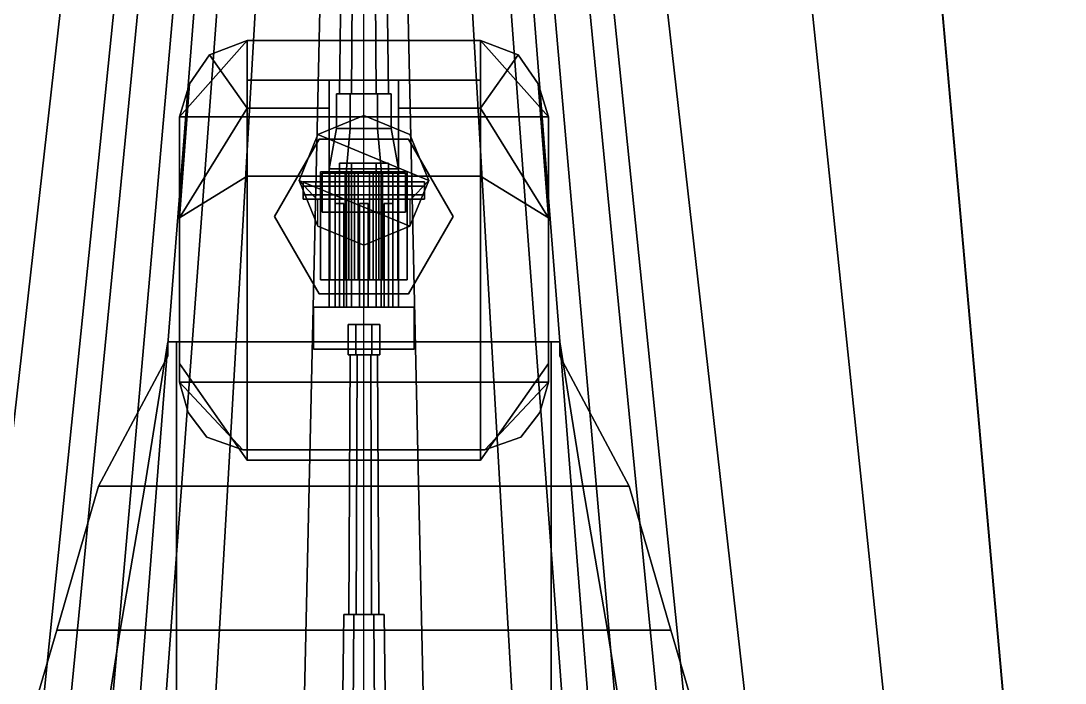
# Model space of a CAD drawing. Header units: millimetres. Extents: x -41 to 37, y -61 to 81.
# Drawn here: x -2.38 to 4.87, y 35.53 to 40.13 of the extents above; entities that cross this region are included whole.
import ezdxf

# ---------------------------------------------------------------- set-up
doc = ezdxf.new("R2010")
doc.units = ezdxf.units.MM
for name, color, linetype in [('barrel', 1, 'Continuous'), ('drawing', 9, 'Continuous'), ('h1_1', 7, 'Continuous'), ('h2_1', 4, 'Continuous'), ('sleeve', 5, 'Continuous'), ('turret', 2, 'Continuous')]:
    doc.layers.add(name, color=color, linetype=linetype)
picture_1 = doc.add_image_def('image2.gif', size_in_pixel=(2328, 2856))

msp = doc.modelspace()

# ---------------------------------------------------------------- linework, layer by layer
at = {"layer": 'barrel'}
for points in [[(-0.14, 41.99, 6.53), (-0.07, 41.99, 6.4088), (-0.085, 39.62, 6.3828), (-0.17, 39.62, 6.53)], [(-0.07, 41.99, 6.6512), (-0.14, 41.99, 6.53), (-0.17, 39.62, 6.53), (-0.085, 39.62, 6.6772)], [(-0.07, 41.99, 6.4088), (0.07, 41.99, 6.4088), (0.085, 39.62, 6.3828), (-0.085, 39.62, 6.3828)], [(0.07, 41.99, 6.6512), (-0.07, 41.99, 6.6512), (-0.085, 39.62, 6.6772), (0.085, 39.62, 6.6772)], [(0.07, 41.99, 6.4088), (0.14, 41.99, 6.53), (0.17, 39.62, 6.53), (0.085, 39.62, 6.3828)], [(0.14, 41.99, 6.53), (0.07, 41.99, 6.6512), (0.085, 39.62, 6.6772), (0.17, 39.62, 6.53)], [(-0.17, 39.14, 6.53), (-0.085, 39.14, 6.3828), (-0.085, 38.14, 6.3828), (-0.17, 38.14, 6.53)], [(-0.085, 39.14, 6.6772), (-0.17, 39.14, 6.53), (-0.17, 38.14, 6.53), (-0.085, 38.14, 6.6772)], [(-0.085, 39.14, 6.3828), (0.085, 39.14, 6.3828), (0.085, 38.14, 6.3828), (-0.085, 38.14, 6.3828)], [(0.085, 39.14, 6.6772), (-0.085, 39.14, 6.6772), (-0.085, 38.14, 6.6772), (0.085, 38.14, 6.6772)], [(0.085, 39.14, 6.3828), (0.17, 39.14, 6.53), (0.17, 38.14, 6.53), (0.085, 38.14, 6.3828)], [(0.17, 39.14, 6.53), (0.085, 39.14, 6.6772), (0.085, 38.14, 6.6772), (0.17, 38.14, 6.53)], [(-0.17, 38.86, 6.21), (-0.2, 38.86, 6.18), (-0.2, 38.14, 6.18), (-0.17, 38.14, 6.21)], [(-0.2, 38.86, 6.18), (-0.17, 38.86, 6.15), (-0.17, 38.14, 6.15), (-0.2, 38.14, 6.18)], [(-0.14, 38.86, 6.18), (-0.17, 38.86, 6.21), (-0.17, 38.14, 6.21), (-0.14, 38.14, 6.18)], [(-0.17, 38.86, 6.15), (-0.14, 38.86, 6.18), (-0.14, 38.14, 6.18), (-0.17, 38.14, 6.15)], [(-0.03, 38.86, 6.89), (0, 38.86, 6.86), (0, 38.14, 6.86), (-0.03, 38.14, 6.89)], [(0, 38.86, 6.92), (-0.03, 38.86, 6.89), (-0.03, 38.14, 6.89), (0, 38.14, 6.92)], [(0, 38.86, 6.86), (0.03, 38.86, 6.89), (0.03, 38.14, 6.89), (0, 38.14, 6.86)], [(0.03, 38.86, 6.89), (0, 38.86, 6.92), (0, 38.14, 6.92), (0.03, 38.14, 6.89)], [(0.14, 38.86, 6.18), (0.17, 38.86, 6.15), (0.17, 38.14, 6.15), (0.14, 38.14, 6.18)], [(0.17, 38.86, 6.21), (0.14, 38.86, 6.18), (0.14, 38.14, 6.18), (0.17, 38.14, 6.21)], [(0.17, 38.86, 6.15), (0.2, 38.86, 6.18), (0.2, 38.14, 6.18), (0.17, 38.14, 6.15)], [(0.2, 38.86, 6.18), (0.17, 38.86, 6.21), (0.17, 38.14, 6.21), (0.2, 38.14, 6.18)], [(-0.35, 38.14, 6.95), (-0.35, 38.14, 6.12), (-0.35, 37.85, 6.12), (-0.35, 37.85, 6.95)], [(0.35, 38.14, 6.95), (0.35, 38.14, 6.12), (-0.35, 38.14, 6.12), (-0.35, 38.14, 6.95)], [(-0.35, 37.85, 6.12), (-0.35, 38.14, 6.12), (0.35, 38.14, 6.12), (0.35, 37.85, 6.12)], [(0.35, 37.85, 6.95), (0.35, 38.14, 6.95), (-0.35, 38.14, 6.95), (-0.35, 37.85, 6.95)], [(0.35, 37.85, 6.12), (0.35, 38.14, 6.12), (0.35, 38.14, 6.95), (0.35, 37.85, 6.95)], [(-0.11, 38.02, 8.74), (-0.055, 38.02, 8.6447), (-0.055, 37.81, 8.6447), (-0.11, 37.81, 8.74)], [(-0.055, 38.02, 8.8353), (-0.11, 38.02, 8.74), (-0.11, 37.81, 8.74), (-0.055, 37.81, 8.8353)], [(-0.11, 38.02, 8.74), (-0.055, 38.02, 8.8353), (-0.055, 37.81, 8.8353), (-0.11, 37.81, 8.74)], [(-0.055, 38.02, 8.6447), (-0.11, 38.02, 8.74), (-0.11, 37.81, 8.74), (-0.055, 37.81, 8.6447)], [(-0.055, 38.02, 8.6447), (0.055, 38.02, 8.6447), (0.055, 37.81, 8.6447), (-0.055, 37.81, 8.6447)], [(0.055, 38.02, 8.8353), (-0.055, 38.02, 8.8353), (-0.055, 37.81, 8.8353), (0.055, 37.81, 8.8353)], [(-0.055, 38.02, 8.8353), (0.055, 38.02, 8.8353), (0.055, 37.81, 8.8353), (-0.055, 37.81, 8.8353)], [(0.055, 38.02, 8.6447), (-0.055, 38.02, 8.6447), (-0.055, 37.81, 8.6447), (0.055, 37.81, 8.6447)], [(0.055, 38.02, 8.6447), (0.11, 38.02, 8.74), (0.11, 37.81, 8.74), (0.055, 37.81, 8.6447)], [(0.11, 38.02, 8.74), (0.055, 38.02, 8.8353), (0.055, 37.81, 8.8353), (0.11, 37.81, 8.74)], [(0.055, 38.02, 8.8353), (0.11, 38.02, 8.74), (0.11, 37.81, 8.74), (0.055, 37.81, 8.8353)], [(0.11, 38.02, 8.74), (0.055, 38.02, 8.6447), (0.055, 37.81, 8.6447), (0.11, 37.81, 8.74)], [(-0.35, 37.85, 6.95), (-0.35, 37.85, 6.12), (0.35, 37.85, 6.12), (0.35, 37.85, 6.95)], [(-0.095, 37.81, 8.74), (-0.0475, 37.81, 8.6577), (-0.0525, 36.01, 8.6491), (-0.105, 36.01, 8.74)], [(-0.0475, 37.81, 8.8223), (-0.095, 37.81, 8.74), (-0.105, 36.01, 8.74), (-0.0525, 36.01, 8.8309)], [(0.095, 37.81, 8.74), (-0.095, 37.81, 8.74), (-0.0475, 37.81, 8.8223), (0.0475, 37.81, 8.8223)], [(0.0475, 37.81, 8.6577), (-0.0475, 37.81, 8.6577), (-0.095, 37.81, 8.74), (0.095, 37.81, 8.74)], [(-0.0475, 37.81, 8.6577), (0.0475, 37.81, 8.6577), (0.0525, 36.01, 8.6491), (-0.0525, 36.01, 8.6491)], [(0.0475, 37.81, 8.8223), (-0.0475, 37.81, 8.8223), (-0.0525, 36.01, 8.8309), (0.0525, 36.01, 8.8309)], [(0.0475, 37.81, 8.6577), (0.095, 37.81, 8.74), (0.105, 36.01, 8.74), (0.0525, 36.01, 8.6491)], [(0.095, 37.81, 8.74), (0.0475, 37.81, 8.8223), (0.0525, 36.01, 8.8309), (0.105, 36.01, 8.74)], [(-0.14, 36.01, 8.74), (-0.07, 36.01, 8.6188), (-0.085, 33.64, 8.5928), (-0.17, 33.64, 8.74)], [(-0.07, 36.01, 8.8612), (-0.14, 36.01, 8.74), (-0.17, 33.64, 8.74), (-0.085, 33.64, 8.8872)], [(0.07, 36.01, 8.6188), (-0.07, 36.01, 8.6188), (-0.14, 36.01, 8.74), (0.14, 36.01, 8.74)], [(0.14, 36.01, 8.74), (-0.14, 36.01, 8.74), (-0.07, 36.01, 8.8612), (0.07, 36.01, 8.8612)], [(-0.07, 36.01, 8.6188), (0.07, 36.01, 8.6188), (0.085, 33.64, 8.5928), (-0.085, 33.64, 8.5928)], [(0.07, 36.01, 8.8612), (-0.07, 36.01, 8.8612), (-0.085, 33.64, 8.8872), (0.085, 33.64, 8.8872)], [(0.07, 36.01, 8.6188), (0.14, 36.01, 8.74), (0.17, 33.64, 8.74), (0.085, 33.64, 8.5928)], [(0.14, 36.01, 8.74), (0.07, 36.01, 8.8612), (0.085, 33.64, 8.8872), (0.17, 33.64, 8.74)]]:
    msp.add_3dface(points, dxfattribs=at)
at = {"layer": 'h1_1'}
for points in [[(-3.7033, 43.708, 5.132), (-4.463, 35.1483, 5.0655), (4.463, 35.1483, 5.0655), (3.7033, 43.708, 5.132)], [(0.2279, 43.708, -3.5661), (0.4178, 35.1483, -3.5661), (0, 35.1483, -3.68), (0, 43.708, -3.68)], [(0.5508, 43.708, -3.0058), (1.0445, 35.1483, -3.0058), (0.4178, 35.1483, -3.5661), (0.2279, 43.708, -3.5661)], [(0.7597, 43.708, -2.5785), (1.3959, 35.1483, -2.5785), (1.0445, 35.1483, -3.0058), (0.5508, 43.708, -3.0058)], [(0.9021, 43.708, -2.3221), (1.5763, 35.1483, -2.3221), (1.3959, 35.1483, -2.5785), (0.7597, 43.708, -2.5785)], [(1.016, 43.708, -2.0183), (1.7662, 35.1483, -2.0183), (1.5763, 35.1483, -2.3221), (0.9021, 43.708, -2.3221)], [(1.2249, 43.708, -1.5055), (2.0606, 35.1483, -1.5055), (1.7662, 35.1483, -2.0183), (1.016, 43.708, -2.0183)], [(1.3769, 43.708, -1.1636), (2.2505, 35.1483, -1.1636), (2.0606, 35.1483, -1.5055), (1.2249, 43.708, -1.5055)], [(1.7092, 43.708, -0.1666), (2.6778, 35.1483, -0.1666), (2.2505, 35.1483, -1.1636), (1.3769, 43.708, -1.1636)], [(3.6369, 35.1483, 2.7676), (2.6778, 35.1483, -0.1666), (1.7092, 43.708, -0.1666), (2.7443, 43.708, 2.7676)], [(4.463, 35.1483, 5.0655), (3.6369, 35.1483, 2.7676), (2.7443, 43.708, 2.7676), (3.7033, 43.708, 5.132)], [(3.7, 43.71, 5.13), (3.7, 43.71, 6.18), (4.46, 35.15, 6.16), (4.46, 35.15, 5.06)], [(4.46, 35.15, 5.06), (4.46, 35.15, 6.16), (3.7, 43.71, 6.18), (3.7, 43.71, 5.13)], [(-1.52, 36.9, 8.3), (-1.36, 37.9, 8.35), (-1.36, 37.8, 8.52), (-1.84, 36.9, 8.48)], [(-1.84, 36.9, 8.48), (-1.36, 37.8, 8.52), (-1.36, 37.9, 8.35), (-1.52, 36.9, 8.3)], [(-1.52, 36.9, 8.3), (-1.36, 37.9, 8.35), (1.36, 37.9, 8.35), (1.52, 36.9, 8.3)], [(1.52, 36.9, 8.3), (1.36, 37.9, 8.35), (-1.36, 37.9, 8.35), (-1.52, 36.9, 8.3)], [(-1.3, 36.9, 8.3), (-1.3, 36.9, 8.13), (-1.3, 37.9, 8.29), (-1.3, 37.9, 8.35)], [(-1.3, 37.9, 8.35), (-1.3, 37.9, 8.29), (-1.3, 36.9, 8.13), (-1.3, 36.9, 8.3)], [(1.3, 37.9, 8.35), (1.3, 37.9, 8.29), (1.3, 36.9, 8.13), (1.3, 36.9, 8.3)], [(1.3, 36.9, 8.3), (1.3, 36.9, 8.13), (1.3, 37.9, 8.29), (1.3, 37.9, 8.35)], [(1.52, 36.9, 8.3), (1.36, 37.9, 8.35), (1.36, 37.8, 8.52), (1.84, 36.9, 8.48)], [(1.84, 36.9, 8.48), (1.36, 37.8, 8.52), (1.36, 37.9, 8.35), (1.52, 36.9, 8.3)], [(-2.13, 35.9, 8.34), (-1.84, 36.9, 8.48), (-1.52, 36.9, 8.3), (-1.69, 35.9, 8.02)], [(-1.69, 35.9, 8.02), (-1.52, 36.9, 8.3), (-1.84, 36.9, 8.48), (-2.13, 35.9, 8.34)], [(-1.69, 35.9, 8.02), (-1.52, 36.9, 8.3), (1.52, 36.9, 8.3), (1.69, 35.9, 8.02)], [(1.69, 35.9, 8.02), (1.52, 36.9, 8.3), (-1.52, 36.9, 8.3), (-1.69, 35.9, 8.02)], [(-1.3, 35.9, 8.02), (-1.3, 35.9, 7.57), (-1.3, 36.9, 8.14), (-1.3, 36.9, 8.3)], [(-1.3, 36.9, 8.3), (-1.3, 36.9, 8.14), (-1.3, 35.9, 7.57), (-1.3, 35.9, 8.02)], [(1.3, 35.9, 8.02), (1.3, 35.9, 7.57), (1.3, 36.9, 8.14), (1.3, 36.9, 8.3)], [(1.3, 36.9, 8.3), (1.3, 36.9, 8.14), (1.3, 35.9, 7.57), (1.3, 35.9, 8.02)], [(2.13, 35.9, 8.34), (1.84, 36.9, 8.48), (1.52, 36.9, 8.3), (1.69, 35.9, 8.02)], [(1.69, 35.9, 8.02), (1.52, 36.9, 8.3), (1.84, 36.9, 8.48), (2.13, 35.9, 8.34)], [(-2.5, 34.64, 8.01), (-2.13, 35.9, 8.34), (-1.69, 35.9, 8.02), (-1.89, 34.64, 7.3)], [(-1.89, 34.64, 7.3), (-1.69, 35.9, 8.02), (-2.13, 35.9, 8.34), (-2.5, 34.64, 8.01)], [(-1.89, 34.64, 7.3), (-1.69, 35.9, 8.02), (1.69, 35.9, 8.02), (1.89, 34.64, 7.3)], [(1.89, 34.64, 7.3), (1.69, 35.9, 8.02), (-1.69, 35.9, 8.02), (-1.89, 34.64, 7.3)], [(-1.3, 35.9, 8.02), (-1.3, 35.9, 7.57), (-1.3, 35.04, 6.67), (-1.3, 34.64, 7.3)], [(-1.3, 34.64, 7.3), (-1.3, 35.04, 6.67), (-1.3, 35.9, 7.57), (-1.3, 35.9, 8.02)], [(1.3, 35.9, 8.02), (1.3, 35.9, 7.57), (1.3, 35.04, 6.67), (1.3, 34.64, 7.3)], [(1.3, 34.64, 7.3), (1.3, 35.04, 6.67), (1.3, 35.9, 7.57), (1.3, 35.9, 8.02)], [(1.89, 34.64, 7.3), (1.69, 35.9, 8.02), (2.13, 35.9, 8.34), (2.5, 34.64, 8.01)], [(2.5, 34.64, 8.01), (2.13, 35.9, 8.34), (1.69, 35.9, 8.02), (1.89, 34.64, 7.3)]]:
    msp.add_3dface(points, dxfattribs=at)
at = {"layer": 'h2_1'}
for points in [[(-3.6369, 35.1483, 2.7676), (-2.6778, 35.1483, -0.1666), (-1.7092, 43.708, -0.1666), (-2.7443, 43.708, 2.7676)], [(-1.7092, 43.708, -0.1666), (-2.6778, 35.1483, -0.1666), (-2.2505, 35.1483, -1.1636), (-1.3769, 43.708, -1.1636)], [(-1.3769, 43.708, -1.1636), (-2.2505, 35.1483, -1.1636), (-2.0606, 35.1483, -1.5055), (-1.2249, 43.708, -1.5055)], [(-1.2249, 43.708, -1.5055), (-2.0606, 35.1483, -1.5055), (-1.7662, 35.1483, -2.0183), (-1.016, 43.708, -2.0183)], [(-1.016, 43.708, -2.0183), (-1.7662, 35.1483, -2.0183), (-1.5763, 35.1483, -2.3221), (-0.9021, 43.708, -2.3221)], [(-0.9021, 43.708, -2.3221), (-1.5763, 35.1483, -2.3221), (-1.3959, 35.1483, -2.5785), (-0.7597, 43.708, -2.5785)], [(-0.7597, 43.708, -2.5785), (-1.3959, 35.1483, -2.5785), (-1.0445, 35.1483, -3.0058), (-0.5508, 43.708, -3.0058)], [(-0.5508, 43.708, -3.0058), (-1.0445, 35.1483, -3.0058), (-0.4178, 35.1483, -3.5661), (-0.2279, 43.708, -3.5661)], [(-0.2279, 43.708, -3.5661), (-0.4178, 35.1483, -3.5661), (0, 35.1483, -3.68), (0, 43.708, -3.68)]]:
    msp.add_3dface(points, dxfattribs=at)
at = {"layer": 'sleeve'}
for points in [[(0.095, 39.62, 6.3655), (-0.095, 39.62, 6.3655), (-0.19, 39.62, 6.53), (0.19, 39.62, 6.53)], [(0.19, 39.62, 6.53), (-0.19, 39.62, 6.53), (-0.095, 39.62, 6.6945), (0.095, 39.62, 6.6945)], [(-0.19, 39.62, 6.53), (-0.095, 39.62, 6.3655), (-0.095, 39.38, 6.3655), (-0.19, 39.38, 6.53)], [(-0.095, 39.62, 6.6945), (-0.19, 39.62, 6.53), (-0.19, 39.38, 6.53), (-0.095, 39.38, 6.6945)], [(-0.095, 39.62, 6.3655), (0.095, 39.62, 6.3655), (0.095, 39.38, 6.3655), (-0.095, 39.38, 6.3655)], [(0.095, 39.62, 6.6945), (-0.095, 39.62, 6.6945), (-0.095, 39.38, 6.6945), (0.095, 39.38, 6.6945)], [(0.095, 39.62, 6.3655), (0.19, 39.62, 6.53), (0.19, 39.38, 6.53), (0.095, 39.38, 6.3655)], [(0.19, 39.62, 6.53), (0.095, 39.62, 6.6945), (0.095, 39.38, 6.6945), (0.19, 39.38, 6.53)], [(-0.19, 39.38, 6.53), (-0.095, 39.38, 6.3655), (-0.12, 39.1, 6.3222), (-0.24, 39.1, 6.53)], [(-0.095, 39.38, 6.6945), (-0.19, 39.38, 6.53), (-0.24, 39.1, 6.53), (-0.12, 39.1, 6.7378)], [(-0.095, 39.38, 6.3655), (0.095, 39.38, 6.3655), (0.12, 39.1, 6.3222), (-0.12, 39.1, 6.3222)], [(0.095, 39.38, 6.6945), (-0.095, 39.38, 6.6945), (-0.12, 39.1, 6.7378), (0.12, 39.1, 6.7378)], [(0.095, 39.38, 6.3655), (0.19, 39.38, 6.53), (0.24, 39.1, 6.53), (0.12, 39.1, 6.3222)], [(0.19, 39.38, 6.53), (0.095, 39.38, 6.6945), (0.12, 39.1, 6.7378), (0.24, 39.1, 6.53)], [(-0.04, 39.08, 6.18), (-0.3, 39.08, 6.18), (-0.235, 39.08, 6.2926), (-0.105, 39.08, 6.2926)], [(-0.105, 39.08, 6.0674), (-0.235, 39.08, 6.0674), (-0.3, 39.08, 6.18), (-0.04, 39.08, 6.18)], [(-0.235, 39.08, 6.2926), (-0.3, 39.08, 6.18), (-0.3, 38.33, 6.18), (-0.235, 38.33, 6.2926)], [(-0.3, 39.08, 6.18), (-0.235, 39.08, 6.0674), (-0.235, 38.33, 6.0674), (-0.3, 38.33, 6.18)], [(-0.2, 39.07, 6.74), (-0.29, 39.07, 6.82), (0.29, 39.07, 6.82), (0.2, 39.07, 6.74)], [(-0.29, 38.8, 6.82), (-0.29, 39.07, 6.82), (-0.2, 39.07, 6.74), (-0.2, 38.8, 6.74)], [(0.2, 39.07, 7.05), (0.29, 39.07, 6.96), (-0.29, 39.07, 6.96), (-0.2, 39.07, 7.05)], [(-0.2, 39.07, 7.05), (-0.29, 39.07, 6.96), (-0.29, 38.8, 6.96), (-0.2, 38.8, 7.05)], [(0.29, 39.07, 6.96), (0.29, 39.07, 6.82), (-0.29, 39.07, 6.82), (-0.29, 39.07, 6.96)], [(-0.29, 39.07, 6.96), (-0.29, 39.07, 6.82), (-0.29, 38.8, 6.82), (-0.29, 38.8, 6.96)], [(-0.24, 39.1, 6.53), (-0.12, 39.1, 6.3222), (-0.12, 38.14, 6.3222), (-0.24, 38.14, 6.53)], [(-0.12, 39.1, 6.7378), (-0.24, 39.1, 6.53), (-0.24, 38.14, 6.53), (-0.12, 38.14, 6.7378)], [(-0.105, 39.08, 6.2926), (-0.235, 39.08, 6.2926), (-0.235, 38.33, 6.2926), (-0.105, 38.33, 6.2926)], [(-0.235, 39.08, 6.0674), (-0.105, 39.08, 6.0674), (-0.105, 38.33, 6.0674), (-0.235, 38.33, 6.0674)], [(-0.2, 38.8, 6.74), (-0.2, 39.07, 6.74), (0.2, 39.07, 6.74), (0.2, 38.8, 6.74)], [(0.2, 38.8, 7.05), (0.2, 39.07, 7.05), (-0.2, 39.07, 7.05), (-0.2, 38.8, 7.05)], [(0.13, 39.08, 6.89), (-0.13, 39.08, 6.89), (-0.065, 39.08, 7.0026), (0.065, 39.08, 7.0026)], [(0.065, 39.08, 6.7774), (-0.065, 39.08, 6.7774), (-0.13, 39.08, 6.89), (0.13, 39.08, 6.89)], [(-0.13, 39.08, 6.89), (-0.065, 39.08, 6.7774), (-0.065, 38.33, 6.7774), (-0.13, 38.33, 6.89)], [(-0.065, 39.08, 7.0026), (-0.13, 39.08, 6.89), (-0.13, 38.33, 6.89), (-0.065, 38.33, 7.0026)], [(-0.12, 39.1, 6.3222), (0.12, 39.1, 6.3222), (0.12, 38.14, 6.3222), (-0.12, 38.14, 6.3222)], [(0.12, 39.1, 6.7378), (-0.12, 39.1, 6.7378), (-0.12, 38.14, 6.7378), (0.12, 38.14, 6.7378)], [(-0.04, 39.08, 6.18), (-0.105, 39.08, 6.2926), (-0.105, 38.33, 6.2926), (-0.04, 38.33, 6.18)], [(-0.105, 39.08, 6.0674), (-0.04, 39.08, 6.18), (-0.04, 38.33, 6.18), (-0.105, 38.33, 6.0674)], [(-0.065, 39.08, 6.7774), (0.065, 39.08, 6.7774), (0.065, 38.33, 6.7774), (-0.065, 38.33, 6.7774)], [(0.065, 39.08, 7.0026), (-0.065, 39.08, 7.0026), (-0.065, 38.33, 7.0026), (0.065, 38.33, 7.0026)], [(0.3, 39.08, 6.18), (0.04, 39.08, 6.18), (0.105, 39.08, 6.2926), (0.235, 39.08, 6.2926)], [(0.105, 39.08, 6.2926), (0.04, 39.08, 6.18), (0.04, 38.33, 6.18), (0.105, 38.33, 6.2926)], [(0.235, 39.08, 6.0674), (0.105, 39.08, 6.0674), (0.04, 39.08, 6.18), (0.3, 39.08, 6.18)], [(0.04, 39.08, 6.18), (0.105, 39.08, 6.0674), (0.105, 38.33, 6.0674), (0.04, 38.33, 6.18)], [(0.13, 39.08, 6.89), (0.065, 39.08, 7.0026), (0.065, 38.33, 7.0026), (0.13, 38.33, 6.89)], [(0.065, 39.08, 6.7774), (0.13, 39.08, 6.89), (0.13, 38.33, 6.89), (0.065, 38.33, 6.7774)], [(0.235, 39.08, 6.2926), (0.105, 39.08, 6.2926), (0.105, 38.33, 6.2926), (0.235, 38.33, 6.2926)], [(0.105, 39.08, 6.0674), (0.235, 39.08, 6.0674), (0.235, 38.33, 6.0674), (0.105, 38.33, 6.0674)], [(0.12, 39.1, 6.3222), (0.24, 39.1, 6.53), (0.24, 38.14, 6.53), (0.12, 38.14, 6.3222)], [(0.24, 39.1, 6.53), (0.12, 39.1, 6.7378), (0.12, 38.14, 6.7378), (0.24, 38.14, 6.53)], [(0.2, 39.07, 6.74), (0.29, 39.07, 6.82), (0.29, 38.8, 6.82), (0.2, 38.8, 6.74)], [(0.29, 38.8, 6.96), (0.29, 39.07, 6.96), (0.2, 39.07, 7.05), (0.2, 38.8, 7.05)], [(0.3, 39.08, 6.18), (0.235, 39.08, 6.2926), (0.235, 38.33, 6.2926), (0.3, 38.33, 6.18)], [(0.235, 39.08, 6.0674), (0.3, 39.08, 6.18), (0.3, 38.33, 6.18), (0.235, 38.33, 6.0674)], [(0.29, 38.8, 6.82), (0.29, 39.07, 6.82), (0.29, 39.07, 6.96), (0.29, 38.8, 6.96)], [(0.42, 39.01, 6.53), (0.42, 38.98, 6.478), (-0.42, 38.98, 6.478), (-0.42, 39.01, 6.53)], [(0.42, 38.98, 6.582), (0.42, 39.01, 6.53), (-0.42, 39.01, 6.53), (-0.42, 38.98, 6.582)], [(-0.42, 38.89, 6.53), (-0.42, 39.01, 6.53), (-0.42, 38.98, 6.478), (-0.42, 38.92, 6.478)], [(-0.42, 38.92, 6.582), (-0.42, 38.98, 6.582), (-0.42, 39.01, 6.53), (-0.42, 38.89, 6.53)], [(0.42, 38.98, 6.478), (0.42, 38.92, 6.478), (-0.42, 38.92, 6.478), (-0.42, 38.98, 6.478)], [(0.42, 38.92, 6.582), (0.42, 38.98, 6.582), (-0.42, 38.98, 6.582), (-0.42, 38.92, 6.582)], [(0.42, 38.92, 6.478), (0.42, 38.98, 6.478), (0.42, 39.01, 6.53), (0.42, 38.89, 6.53)], [(0.42, 38.89, 6.53), (0.42, 39.01, 6.53), (0.42, 38.98, 6.582), (0.42, 38.92, 6.582)], [(0.42, 38.92, 6.478), (0.42, 38.89, 6.53), (-0.42, 38.89, 6.53), (-0.42, 38.92, 6.478)], [(0.42, 38.89, 6.53), (0.42, 38.92, 6.582), (-0.42, 38.92, 6.582), (-0.42, 38.89, 6.53)], [(0.2, 38.8, 6.74), (0.29, 38.8, 6.82), (-0.29, 38.8, 6.82), (-0.2, 38.8, 6.74)], [(-0.2, 38.8, 7.05), (-0.29, 38.8, 6.96), (0.29, 38.8, 6.96), (0.2, 38.8, 7.05)], [(-0.29, 38.8, 6.96), (-0.29, 38.8, 6.82), (0.29, 38.8, 6.82), (0.29, 38.8, 6.96)], [(-0.105, 38.33, 6.2926), (-0.235, 38.33, 6.2926), (-0.3, 38.33, 6.18), (-0.04, 38.33, 6.18)], [(-0.04, 38.33, 6.18), (-0.3, 38.33, 6.18), (-0.235, 38.33, 6.0674), (-0.105, 38.33, 6.0674)], [(0.13, 38.33, 6.89), (-0.13, 38.33, 6.89), (-0.065, 38.33, 6.7774), (0.065, 38.33, 6.7774)], [(0.065, 38.33, 7.0026), (-0.065, 38.33, 7.0026), (-0.13, 38.33, 6.89), (0.13, 38.33, 6.89)], [(0.235, 38.33, 6.2926), (0.105, 38.33, 6.2926), (0.04, 38.33, 6.18), (0.3, 38.33, 6.18)], [(0.3, 38.33, 6.18), (0.04, 38.33, 6.18), (0.105, 38.33, 6.0674), (0.235, 38.33, 6.0674)]]:
    msp.add_3dface(points, dxfattribs=at)
at = {"layer": 'turret'}
for points in [[(-0.81, 39.99, 5.29), (-1.28, 39.46, 5.29), (1.28, 39.46, 5.29), (0.81, 39.99, 5.29)], [(0.81, 39.99, 5.29), (1.28, 39.46, 5.29), (-1.28, 39.46, 5.29), (-0.81, 39.99, 5.29)], [(-0.81, 39.99, 5.29), (-1.28, 39.46, 5.29), (-1.21, 39.69, 5.29), (-1.07, 39.89, 5.29)], [(-1.07, 39.89, 5.29), (-1.21, 39.69, 5.29), (-1.28, 39.46, 5.29), (-0.81, 39.99, 5.29)], [(-0.81, 39.99, 5.29), (-0.81, 39.52, 6.92), (-1.07, 39.89, 5.29)], [(-1.07, 39.89, 5.29), (-1.07, 39.89, 5.29), (-0.81, 39.52, 6.92), (-0.81, 39.99, 5.29)], [(-0.81, 39.99, 5.29), (-0.81, 39.7161, 6.24), (0.81, 39.7161, 6.24), (0.81, 39.99, 5.29)], [(0.81, 39.99, 5.29), (0.81, 39.7161, 6.24), (-0.81, 39.7161, 6.24), (-0.81, 39.99, 5.29)], [(1.07, 39.89, 5.29), (1.07, 39.89, 5.29), (0.81, 39.52, 6.92), (0.81, 39.99, 5.29)], [(0.81, 39.99, 5.29), (0.81, 39.52, 6.92), (1.07, 39.89, 5.29)], [(1.07, 39.89, 5.29), (1.21, 39.69, 5.29), (1.28, 39.46, 5.29), (0.81, 39.99, 5.29)], [(0.81, 39.99, 5.29), (1.28, 39.46, 5.29), (1.21, 39.69, 5.29), (1.07, 39.89, 5.29)], [(-1.07, 39.89, 5.29), (-0.81, 39.52, 6.92), (-1.28, 38.76, 6.57), (-1.21, 39.69, 5.29)], [(-1.21, 39.69, 5.29), (-1.28, 38.76, 6.57), (-0.81, 39.52, 6.92), (-1.07, 39.89, 5.29)], [(1.21, 39.69, 5.29), (1.28, 38.76, 6.57), (0.81, 39.52, 6.92), (1.07, 39.89, 5.29)], [(1.07, 39.89, 5.29), (0.81, 39.52, 6.92), (1.28, 38.76, 6.57), (1.21, 39.69, 5.29)], [(-0.24, 39.7161, 6.24), (-0.24, 39.52, 6.92), (-0.81, 39.52, 6.92), (-0.81, 39.7161, 6.24)], [(-0.81, 39.7161, 6.24), (-0.81, 39.52, 6.92), (-0.24, 39.52, 6.92), (-0.24, 39.7161, 6.24)], [(0.24, 39.7161, 6.24), (0.24, 39.52, 6.92), (0.81, 39.52, 6.92), (0.81, 39.7161, 6.24)], [(0.81, 39.7161, 6.24), (0.81, 39.52, 6.92), (0.24, 39.52, 6.92), (0.24, 39.7161, 6.24)], [(-1.28, 39.46, 5.29), (-1.28, 39.46, 5.29), (-1.28, 38.76, 6.57), (-1.21, 39.69, 5.29)], [(-1.21, 39.69, 5.29), (-1.28, 38.76, 6.57), (-1.28, 39.46, 5.29)], [(1.21, 39.69, 5.29), (1.28, 38.76, 6.57), (1.28, 39.46, 5.29)], [(1.28, 39.46, 5.29), (1.28, 39.46, 5.29), (1.28, 38.76, 6.57), (1.21, 39.69, 5.29)], [(-0.81, 39.52, 6.92), (-0.81, 39.05, 7.28), (-1.28, 38.76, 6.57)], [(-1.28, 38.76, 6.57), (-1.28, 38.76, 6.57), (-0.81, 39.05, 7.28), (-0.81, 39.52, 6.92)], [(-0.81, 39.52, 6.92), (-0.81, 39.05, 7.28), (-0.24, 39.05, 7.28), (-0.24, 39.52, 6.92)], [(-0.24, 39.52, 6.92), (-0.24, 39.05, 7.28), (-0.81, 39.05, 7.28), (-0.81, 39.52, 6.92)], [(0.24, 39.52, 6.92), (0.24, 39.05, 7.28), (0.81, 39.05, 7.28), (0.81, 39.52, 6.92)], [(0.81, 39.52, 6.92), (0.81, 39.05, 7.28), (0.24, 39.05, 7.28), (0.24, 39.52, 6.92)], [(1.28, 38.76, 6.57), (1.28, 38.76, 6.57), (0.81, 39.05, 7.28), (0.81, 39.52, 6.92)], [(0.81, 39.52, 6.92), (0.81, 39.05, 7.28), (1.28, 38.76, 6.57)], [(-1.28, 39.46, 5.29), (-1.28, 37.62, 5.29), (1.28, 37.62, 5.29), (1.28, 39.46, 5.29)], [(1.28, 39.46, 5.29), (1.28, 37.62, 5.29), (-1.28, 37.62, 5.29), (-1.28, 39.46, 5.29)], [(-1.28, 39.46, 5.29), (-1.28, 37.75, 5.29), (-1.28, 37.75, 6.57), (-1.28, 38.76, 6.57)], [(-1.28, 38.76, 6.57), (-1.28, 37.75, 6.57), (-1.28, 37.75, 5.29), (-1.28, 39.46, 5.29)], [(0, 39.47, 5.29), (-0.3182, 39.3382, 5.29), (-0.3182, 39.3382, 6.03), (0, 39.47, 5.8)], [(-0.3182, 39.3382, 5.66), (0.45, 39.02, 5.66), (0.3182, 39.3382, 5.66), (0, 39.47, 5.66)], [(0.3182, 39.3382, 5.29), (0, 39.47, 5.29), (0, 39.47, 5.8), (0.3182, 39.3382, 6.03)], [(1.28, 38.76, 6.57), (1.28, 37.75, 6.57), (1.28, 37.75, 5.29), (1.28, 39.46, 5.29)], [(1.28, 39.46, 5.29), (1.28, 37.75, 5.29), (1.28, 37.75, 6.57), (1.28, 38.76, 6.57)], [(-0.31, 39.3069, 5.09), (-0.62, 38.77, 5.09), (-0.62, 38.77, 5.29), (-0.31, 39.3069, 5.29)], [(-0.45, 39.02, 5.66), (0.3182, 38.7018, 5.66), (0.45, 39.02, 5.66), (-0.3182, 39.3382, 5.66)], [(-0.3182, 39.3382, 5.29), (-0.45, 39.02, 5.29), (-0.45, 39.02, 6.6), (-0.3182, 39.3382, 6.03)], [(0.31, 39.3069, 5.09), (-0.31, 39.3069, 5.09), (-0.31, 39.3069, 5.29), (0.31, 39.3069, 5.29)], [(0.62, 38.77, 5.09), (0.31, 39.3069, 5.09), (0.31, 39.3069, 5.29), (0.62, 38.77, 5.29)], [(0.45, 39.02, 5.29), (0.3182, 39.3382, 5.29), (0.3182, 39.3382, 6.03), (0.45, 39.02, 6.6)], [(-1.28, 38.76, 6.57), (-1.28, 37.75, 6.57), (-0.81, 37.08, 7.28), (-0.81, 39.05, 7.28)], [(-0.81, 39.05, 7.28), (-0.81, 37.08, 7.28), (-1.28, 37.75, 6.57), (-1.28, 38.76, 6.57)], [(0.81, 39.05, 7.28), (0.81, 37.08, 7.28), (-0.81, 37.08, 7.28), (-0.81, 39.05, 7.28)], [(-0.81, 39.05, 7.28), (-0.81, 37.08, 7.28), (0.81, 37.08, 7.28), (0.81, 39.05, 7.28)], [(-0.3182, 38.7018, 5.66), (0, 38.57, 5.66), (0.3182, 38.7018, 5.66), (-0.45, 39.02, 5.66)], [(-0.45, 39.02, 5.29), (-0.3182, 38.7018, 5.29), (-0.3182, 38.7018, 5.66), (-0.45, 39.02, 5.66)], [(-0.45, 39.02, 5.66), (-0.3182, 38.7018, 5.66), (-0.3182, 38.88, 6.63), (-0.45, 39.02, 6.6)], [(0.3182, 38.7018, 5.29), (0.45, 39.02, 5.29), (0.45, 39.02, 5.66), (0.3182, 38.7018, 5.66)], [(0.3182, 38.7018, 5.66), (0.45, 39.02, 5.66), (0.45, 39.02, 6.6), (0.3182, 38.88, 6.63)], [(0.81, 39.05, 7.28), (0.81, 37.08, 7.28), (1.28, 37.75, 6.57), (1.28, 38.76, 6.57)], [(1.28, 38.76, 6.57), (1.28, 37.75, 6.57), (0.81, 37.08, 7.28), (0.81, 39.05, 7.28)], [(-0.62, 38.77, 5.09), (-0.31, 38.2331, 5.09), (-0.31, 38.2331, 5.29), (-0.62, 38.77, 5.29)], [(0.31, 38.2331, 5.09), (0.62, 38.77, 5.09), (0.62, 38.77, 5.29), (0.31, 38.2331, 5.29)], [(-0.3182, 38.7018, 5.29), (0, 38.57, 5.29), (0, 38.57, 5.66), (-0.3182, 38.7018, 5.66)], [(0, 38.57, 5.29), (0.3182, 38.7018, 5.29), (0.3182, 38.7018, 5.66), (0, 38.57, 5.66)], [(-0.31, 38.2331, 5.09), (0.31, 38.2331, 5.09), (0.31, 38.2331, 5.29), (-0.31, 38.2331, 5.29)], [(1.28, 37.62, 5.29), (0.84, 37.15, 5.29), (-0.84, 37.15, 5.29), (-1.28, 37.62, 5.29)], [(-1.28, 37.62, 5.29), (-0.84, 37.15, 5.29), (0.84, 37.15, 5.29), (1.28, 37.62, 5.29)], [(-1.28, 37.62, 5.29), (-0.84, 37.15, 5.29), (-1.09, 37.24, 5.29), (-1.22, 37.41, 5.29)], [(-1.22, 37.41, 5.29), (-1.09, 37.24, 5.29), (-0.84, 37.15, 5.29), (-1.28, 37.62, 5.29)], [(1.22, 37.41, 5.29), (1.09, 37.24, 5.29), (0.84, 37.15, 5.29), (1.28, 37.62, 5.29)], [(1.28, 37.62, 5.29), (0.84, 37.15, 5.29), (1.09, 37.24, 5.29), (1.22, 37.41, 5.29)]]:
    msp.add_3dface(points, dxfattribs=at)

# ---------------------------------------------------------------- pictures from other files: only their frames are drawn
at = {"layer": 'drawing'}
image = msp.add_image(picture_1, insert=(36.4828, -1.3895, -85.62), size_in_units=(62.2381, 76.3539), rotation=90, dxfattribs=dict(at, fade=44))
image.dxf.flags = 15

doc.saveas('drawing.dxf')
